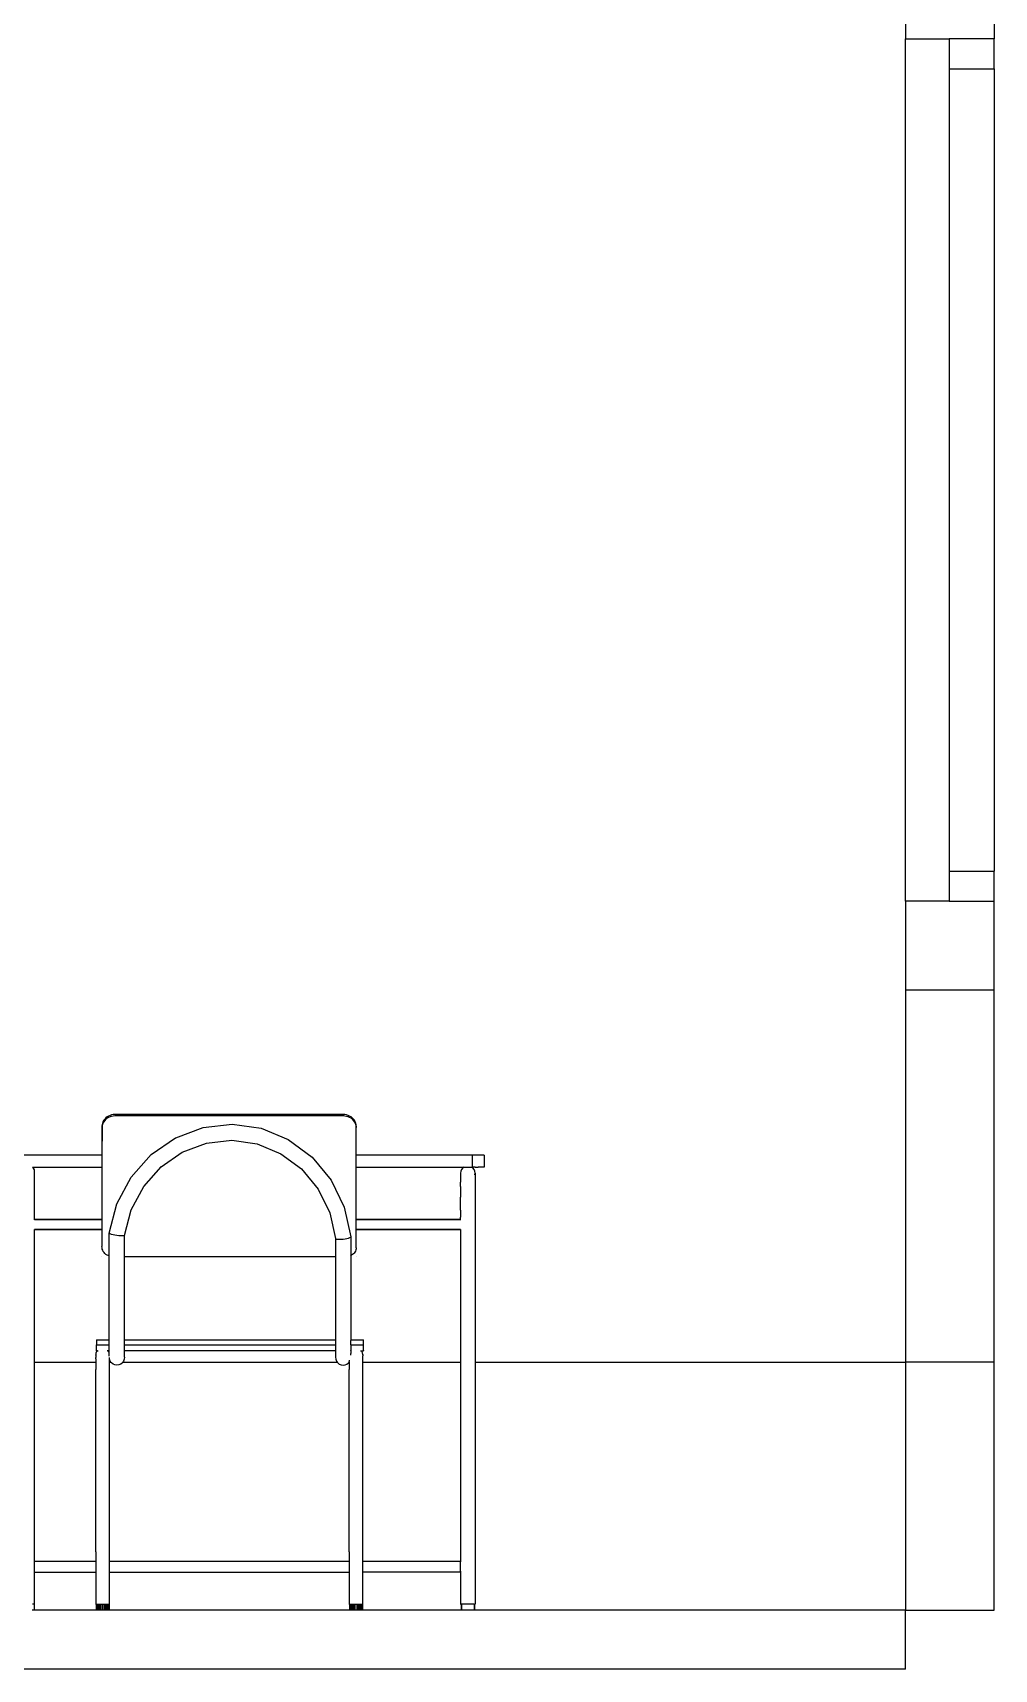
# Model space of a CAD drawing. Header units: metres. Extents: x -4.29 to 4.37, y -2.02 to 2.15.
# Drawn here: x 2.238 to 3.865, y -2.019 to 0.751 of the extents above; entities that cross this region are included whole.
import ezdxf

# ---------------------------------------------------------------- set-up
doc = ezdxf.new("R2010")
doc.units = ezdxf.units.M
doc.layers.add('SectionCutEdges', color=7, linetype='Continuous')

msp = doc.modelspace()

# ---------------------------------------------------------------- linework, layer by layer
for p, q in [((3.7147, -0.7195), (3.7147, 0.7405)), ((2.3551, -1.0975), (2.3549, -1.1)), ((2.3549, -1.1), (2.355, -1.1024)), ((2.3549, -1.1), (2.3549, -1.1495)), ((2.355, -1.1024), (2.3549, -1.1495)), ((2.3551, -1.0998), (2.355, -1.1024)), ((2.3557, -1.095), (2.3551, -1.0975)), ((2.3557, -1.0973), (2.3551, -1.0998)), ((2.3566, -1.0926), (2.3557, -1.095)), ((2.3566, -1.0949), (2.3557, -1.0973)), ((2.3579, -1.0903), (2.3566, -1.0926)), ((2.3579, -1.0926), (2.3566, -1.0949)), ((2.3595, -1.0882), (2.3579, -1.0903)), ((2.3595, -1.0905), (2.3579, -1.0926)), ((2.3614, -1.0863), (2.3595, -1.0882)), ((2.3614, -1.0886), (2.3595, -1.0905)), ((2.3635, -1.0846), (2.3614, -1.0863)), ((2.3636, -1.0869), (2.3614, -1.0886)), ((2.3659, -1.0832), (2.3635, -1.0846)), ((2.366, -1.0855), (2.3636, -1.0869)), ((2.3685, -1.0821), (2.3659, -1.0832)), ((2.3685, -1.0844), (2.366, -1.0855)), ((2.3712, -1.0812), (2.3685, -1.0821)), ((2.3713, -1.0836), (2.3685, -1.0844)), ((2.374, -1.0807), (2.3712, -1.0812)), ((2.3741, -1.0831), (2.3713, -1.0836)), ((2.3769, -1.0806), (2.374, -1.0807)), ((2.377, -1.0829), (2.3741, -1.0831)), ((2.763, -1.0806), (2.3769, -1.0806)), ((2.3769, -1.0806), (2.377, -1.0829)), ((2.763, -1.0829), (2.377, -1.0829)), ((2.4796, -1.1197), (2.5261, -1.1022)), ((2.5261, -1.1022), (2.5752, -1.0968)), ((2.5752, -1.0968), (2.6241, -1.1037)), ((2.6241, -1.1037), (2.6699, -1.1226)), ((2.7658, -1.0807), (2.763, -1.0806)), ((2.763, -1.0806), (2.763, -1.0829)), ((2.7659, -1.0831), (2.763, -1.0829)), ((2.7687, -1.0812), (2.7658, -1.0807)), ((2.7687, -1.0836), (2.7659, -1.0831)), ((2.7714, -1.0821), (2.7687, -1.0812)), ((2.7714, -1.0844), (2.7687, -1.0836)), ((2.774, -1.0832), (2.7714, -1.0821)), ((2.774, -1.0855), (2.7714, -1.0844)), ((2.7764, -1.0846), (2.774, -1.0832)), ((2.7764, -1.0869), (2.774, -1.0855)), ((2.7785, -1.0863), (2.7764, -1.0846)), ((2.7786, -1.0886), (2.7764, -1.0869)), ((2.7804, -1.0882), (2.7785, -1.0863)), ((2.7805, -1.0905), (2.7786, -1.0886)), ((2.782, -1.0903), (2.7804, -1.0882)), ((2.7821, -1.0926), (2.7805, -1.0905)), ((2.7833, -1.0926), (2.782, -1.0903)), ((2.7833, -1.0949), (2.7821, -1.0926)), ((2.7842, -1.095), (2.7833, -1.0926)), ((2.7843, -1.0973), (2.7833, -1.0949)), ((2.7848, -1.0975), (2.7842, -1.095)), ((2.7848, -1.0998), (2.7843, -1.0973)), ((2.785, -1.1001), (2.7848, -1.0975)), ((2.785, -1.1024), (2.7848, -1.0998)), ((2.785, -1.1001), (2.785, -1.1024)), ((2.785, -1.1495), (2.785, -1.1024)), ((2.438, -1.1484), (2.4794, -1.1198)), ((2.4794, -1.1198), (2.4796, -1.1197)), ((2.4908, -1.1442), (2.5316, -1.1289)), ((2.5316, -1.1289), (2.5747, -1.1241)), ((2.5747, -1.1241), (2.6176, -1.1302)), ((2.6176, -1.1302), (2.6578, -1.1468)), ((2.6701, -1.1228), (2.6699, -1.1226)), ((2.6701, -1.1228), (2.7103, -1.1526)), ((2.3549, -1.1495), (2.2214, -1.1495)), ((2.3549, -1.1495), (2.3549, -1.1495)), ((2.3549, -1.1495), (2.3549, -1.1695)), ((2.3549, -1.1495), (2.3549, -1.1695)), ((2.4044, -1.1863), (2.438, -1.1484)), ((2.4549, -1.169), (2.4908, -1.1442)), ((2.6578, -1.1468), (2.6927, -1.1727)), ((2.7103, -1.1526), (2.7425, -1.1916)), ((2.9814, -1.1495), (2.785, -1.1495)), ((2.785, -1.1695), (2.785, -1.1495)), ((2.9814, -1.1495), (2.9814, -1.1695)), ((2.9841, -1.1495), (2.9814, -1.1495)), ((2.9866, -1.1495), (2.9841, -1.1495)), ((2.9891, -1.1495), (2.9866, -1.1495)), ((2.9914, -1.1495), (2.9891, -1.1495)), ((2.9936, -1.1495), (2.9914, -1.1495)), ((2.9956, -1.1495), (2.9936, -1.1495)), ((2.9973, -1.1495), (2.9956, -1.1495)), ((2.9988, -1.1495), (2.9973, -1.1495)), ((2.9999, -1.1495), (2.9988, -1.1495)), ((3.0008, -1.1495), (2.9999, -1.1495)), ((3.0013, -1.1495), (3.0008, -1.1495)), ((3.0014, -1.1495), (3.0013, -1.1495)), ((3.0014, -1.1495), (3.0014, -1.1695)), ((2.2374, -1.1695), (2.2381, -1.1695)), ((2.2393, -1.1711), (2.2381, -1.1695)), ((2.2381, -1.1695), (2.3549, -1.1695)), ((2.2406, -1.174), (2.2393, -1.1711)), ((2.241, -1.1772), (2.2406, -1.174)), ((2.241, -1.179), (2.241, -1.1772)), ((2.241, -1.1822), (2.241, -1.179)), ((2.241, -1.1869), (2.241, -1.1822)), ((2.241, -1.1929), (2.241, -1.1869)), ((2.3549, -1.1695), (2.3548, -1.2583)), ((2.3549, -1.1695), (2.3548, -1.2583)), ((2.3549, -1.1695), (2.3549, -1.1695)), ((2.3803, -1.2315), (2.4044, -1.1863)), ((2.4255, -1.2022), (2.4549, -1.169)), ((2.4549, -1.169), (2.4546, -1.1692)), ((2.6927, -1.1727), (2.7208, -1.2067)), ((2.7849, -1.2583), (2.785, -1.1695)), ((2.785, -1.1695), (2.9672, -1.1695)), ((2.9622, -1.1763), (2.9618, -1.1795)), ((2.9618, -1.1795), (2.9618, -1.1813)), ((2.9618, -1.1813), (2.9618, -1.1845)), ((2.9618, -1.1845), (2.9618, -1.1892)), ((2.9618, -1.1892), (2.9618, -1.1952)), ((2.9635, -1.1734), (2.9622, -1.1763)), ((2.9654, -1.1709), (2.9635, -1.1734)), ((2.9672, -1.1695), (2.9654, -1.1709)), ((2.9672, -1.1695), (2.9679, -1.1695)), ((2.9679, -1.1695), (2.9709, -1.1695)), ((2.9709, -1.1695), (2.9723, -1.1695)), ((2.9723, -1.1695), (2.974, -1.1695)), ((2.974, -1.1695), (2.9757, -1.1695)), ((2.9757, -1.1695), (2.9772, -1.1695)), ((2.9772, -1.1695), (2.9801, -1.1695)), ((2.9801, -1.1695), (2.9808, -1.1695)), ((2.9826, -1.1709), (2.9808, -1.1695)), ((2.9808, -1.1695), (2.9814, -1.1695)), ((2.9841, -1.1695), (2.9814, -1.1695)), ((2.9846, -1.1734), (2.9826, -1.1709)), ((2.9866, -1.1695), (2.9841, -1.1695)), ((2.9858, -1.1763), (2.9846, -1.1734)), ((2.9862, -1.1795), (2.9858, -1.1763)), ((2.9858, -1.1826), (2.9862, -1.1795)), ((2.9858, -1.1795), (2.9862, -1.1795)), ((2.9858, -1.1795), (2.9862, -1.1795)), ((2.9862, -1.1795), (2.9862, -1.4995)), ((2.9866, -1.1695), (2.9891, -1.1695)), ((2.9891, -1.1695), (2.9914, -1.1695)), ((2.9936, -1.1695), (2.9914, -1.1695)), ((2.9956, -1.1695), (2.9936, -1.1695)), ((2.9973, -1.1695), (2.9956, -1.1695)), ((2.9988, -1.1695), (2.9973, -1.1695)), ((2.9999, -1.1695), (2.9988, -1.1695)), ((3.0008, -1.1695), (2.9999, -1.1695)), ((3.0013, -1.1695), (3.0008, -1.1695)), ((3.0014, -1.1695), (3.0013, -1.1695)), ((2.241, -1.2002), (2.241, -1.1929)), ((2.241, -1.2088), (2.241, -1.2002)), ((2.241, -1.2183), (2.241, -1.2088)), ((2.241, -1.2289), (2.241, -1.2183)), ((2.4045, -1.2416), (2.4255, -1.2022)), ((2.7208, -1.2067), (2.7402, -1.2468)), ((2.7425, -1.1916), (2.7648, -1.2375)), ((2.9618, -1.2025), (2.9618, -1.1952)), ((2.9618, -1.2025), (2.9618, -1.2111)), ((2.9618, -1.2111), (2.9618, -1.2206)), ((2.241, -1.2402), (2.241, -1.2289)), ((2.241, -1.2521), (2.241, -1.2402)), ((2.3673, -1.2813), (2.3803, -1.2315)), ((2.3931, -1.2851), (2.4045, -1.2416)), ((2.7648, -1.2375), (2.7759, -1.2877)), ((2.9618, -1.2312), (2.9618, -1.2206)), ((2.9618, -1.2425), (2.9618, -1.2312)), ((2.9618, -1.2425), (2.9618, -1.2544)), ((2.241, -1.2585), (2.2409, -1.2585)), ((2.241, -1.2583), (2.241, -1.2521)), ((2.3548, -1.2583), (2.241, -1.2583)), ((2.241, -1.2585), (2.241, -1.2583)), ((2.241, -1.2586), (2.241, -1.2585)), ((2.3549, -1.2585), (2.241, -1.2585)), ((2.241, -1.2588), (2.241, -1.2586)), ((2.3548, -1.2583), (2.3549, -1.2585)), ((2.3549, -1.2583), (2.3548, -1.2583)), ((2.3549, -1.2585), (2.3548, -1.2586)), ((2.3548, -1.2586), (2.3549, -1.2588)), ((2.3549, -1.2585), (2.3549, -1.2586)), ((2.3549, -1.2588), (2.3549, -1.2596)), ((2.3549, -1.2596), (2.3549, -1.261)), ((2.3549, -1.261), (2.3549, -1.2627)), ((2.3549, -1.2627), (2.3549, -1.2648)), ((2.3549, -1.2648), (2.3549, -1.267)), ((2.3549, -1.267), (2.3549, -1.2692)), ((2.3549, -1.2692), (2.3549, -1.2713)), ((2.3549, -1.2713), (2.3549, -1.273)), ((2.3549, -1.273), (2.3549, -1.2744)), ((2.7402, -1.2468), (2.7499, -1.2906)), ((2.9618, -1.2583), (2.7849, -1.2583)), ((2.7849, -1.2585), (2.7849, -1.2583)), ((2.9618, -1.2585), (2.7849, -1.2585)), ((2.7849, -1.2586), (2.7849, -1.2585)), ((2.7849, -1.2588), (2.7849, -1.2586)), ((2.7849, -1.2596), (2.7849, -1.2588)), ((2.7849, -1.261), (2.7849, -1.2596)), ((2.7849, -1.2627), (2.7849, -1.261)), ((2.7849, -1.2648), (2.7849, -1.2627)), ((2.7849, -1.267), (2.7849, -1.2648)), ((2.7849, -1.2692), (2.7849, -1.267)), ((2.7849, -1.2713), (2.7849, -1.2692)), ((2.7849, -1.273), (2.7849, -1.2713)), ((2.7849, -1.2744), (2.7849, -1.273)), ((2.9618, -1.2583), (2.9618, -1.2544)), ((2.9618, -1.2585), (2.9618, -1.2583)), ((2.9618, -1.2586), (2.9618, -1.2585)), ((2.9619, -1.2585), (2.9618, -1.2585)), ((2.9618, -1.2588), (2.9618, -1.2586)), ((2.241, -1.2752), (2.241, -1.2751)), ((2.241, -1.2753), (2.241, -1.2752)), ((2.3548, -1.2753), (2.241, -1.2753)), ((2.241, -1.2755), (2.241, -1.2753)), ((2.241, -1.2772), (2.241, -1.2755)), ((2.3549, -1.2755), (2.241, -1.2755)), ((2.241, -1.4995), (2.241, -1.2772)), ((2.3548, -1.2752), (2.3548, -1.2753)), ((2.3549, -1.2752), (2.3548, -1.2753)), ((2.3548, -1.2753), (2.3549, -1.2755)), ((2.3549, -1.2753), (2.3548, -1.2753)), ((2.3549, -1.2755), (2.3548, -1.3019)), ((2.3548, -1.3019), (2.3548, -1.3039)), ((2.3549, -1.2744), (2.3549, -1.2752)), ((2.3677, -1.2819), (2.3673, -1.2813)), ((2.3673, -1.3199), (2.3673, -1.2813)), ((2.369, -1.2826), (2.3677, -1.2819)), ((2.371, -1.2834), (2.369, -1.2826)), ((2.3737, -1.2841), (2.371, -1.2834)), ((2.3768, -1.2848), (2.3737, -1.2841)), ((2.3802, -1.2853), (2.3768, -1.2848)), ((2.3835, -1.2857), (2.3802, -1.2853)), ((2.3866, -1.286), (2.3835, -1.2857)), ((2.3893, -1.286), (2.3866, -1.286)), ((2.3913, -1.2859), (2.3893, -1.286)), ((2.3926, -1.2855), (2.3913, -1.2859)), ((2.3931, -1.2851), (2.3926, -1.2855)), ((2.3931, -1.3206), (2.3931, -1.2851)), ((2.7499, -1.2906), (2.7504, -1.2911)), ((2.7499, -1.2906), (2.75, -1.3206)), ((2.7504, -1.2911), (2.7516, -1.2915)), ((2.7516, -1.2915), (2.7537, -1.2917)), ((2.7537, -1.2917), (2.7564, -1.2917)), ((2.7564, -1.2917), (2.7595, -1.2916)), ((2.7595, -1.2916), (2.7629, -1.2913)), ((2.7629, -1.2913), (2.7662, -1.2908)), ((2.7662, -1.2908), (2.7694, -1.2902)), ((2.7694, -1.2902), (2.772, -1.2896)), ((2.772, -1.2896), (2.7741, -1.2889)), ((2.7741, -1.2889), (2.7754, -1.2883)), ((2.7754, -1.2883), (2.7759, -1.2877)), ((2.7759, -1.2877), (2.7759, -1.3193)), ((2.7849, -1.2752), (2.7849, -1.2744)), ((2.7849, -1.2753), (2.7849, -1.2752)), ((2.9618, -1.2753), (2.7849, -1.2753)), ((2.7849, -1.2755), (2.7849, -1.2753)), ((2.9618, -1.2755), (2.7849, -1.2755)), ((2.7849, -1.3061), (2.7849, -1.2755)), ((2.9618, -1.2752), (2.9618, -1.275)), ((2.9618, -1.2752), (2.9618, -1.2753)), ((2.9618, -1.2753), (2.9618, -1.2755)), ((2.9618, -1.2755), (2.9618, -1.2795)), ((2.9618, -1.2795), (2.9618, -1.4995)), ((2.355, -1.3061), (2.3548, -1.3039)), ((2.3548, -1.3206), (2.3548, -1.3209)), ((2.3548, -1.3206), (2.3548, -1.3209)), ((2.3554, -1.3082), (2.355, -1.3061)), ((2.3562, -1.3103), (2.3554, -1.3082)), ((2.3572, -1.3123), (2.3562, -1.3103)), ((2.3584, -1.3141), (2.3572, -1.3123)), ((2.3599, -1.3157), (2.3584, -1.3141)), ((2.3616, -1.3172), (2.3599, -1.3157)), ((2.3635, -1.3184), (2.3616, -1.3172)), ((2.3655, -1.3193), (2.3635, -1.3184)), ((2.3673, -1.3199), (2.3655, -1.3193)), ((2.3673, -1.3555), (2.3673, -1.3199)), ((2.3931, -1.3206), (2.75, -1.3206)), ((2.3931, -1.3555), (2.3931, -1.3206)), ((2.75, -1.3206), (2.75, -1.3555)), ((2.7755, -1.3195), (2.7754, -1.3195)), ((2.7759, -1.3193), (2.7755, -1.3195)), ((2.7773, -1.3187), (2.7759, -1.3193)), ((2.7759, -1.3193), (2.7759, -1.4618)), ((2.7789, -1.3176), (2.7773, -1.3187)), ((2.7804, -1.3163), (2.7789, -1.3176)), ((2.7817, -1.3149), (2.7804, -1.3163)), ((2.7829, -1.3133), (2.7817, -1.3149)), ((2.7837, -1.3116), (2.7829, -1.3133)), ((2.7844, -1.3098), (2.7837, -1.3116)), ((2.7848, -1.308), (2.7844, -1.3098)), ((2.7849, -1.3061), (2.7848, -1.308)), ((2.7849, -1.3209), (2.7849, -1.3206)), ((2.7849, -1.3209), (2.7849, -1.3206)), ((2.3673, -1.3732), (2.3673, -1.3555)), ((2.3931, -1.3732), (2.3931, -1.3555)), ((2.75, -1.3555), (2.75, -1.3732)), ((2.3673, -1.3906), (2.3673, -1.3732)), ((2.3931, -1.3906), (2.3931, -1.3732)), ((2.75, -1.3732), (2.75, -1.3906)), ((2.3673, -1.4074), (2.3673, -1.3906)), ((2.3673, -1.4233), (2.3673, -1.4074)), ((2.3931, -1.4074), (2.3931, -1.3906)), ((2.3931, -1.4233), (2.3931, -1.4074)), ((2.75, -1.3906), (2.75, -1.4074)), ((2.75, -1.4074), (2.75, -1.4233)), ((2.3673, -1.438), (2.3673, -1.4233)), ((2.3673, -1.4514), (2.3673, -1.438)), ((2.3931, -1.4381), (2.3931, -1.4233)), ((2.3931, -1.4514), (2.3931, -1.4381)), ((2.75, -1.4233), (2.75, -1.4381)), ((2.75, -1.4381), (2.75, -1.4514)), ((2.3456, -1.4618), (2.3673, -1.4618)), ((2.3456, -1.4618), (2.3456, -1.4619)), ((2.3456, -1.4619), (2.3456, -1.4621)), ((2.3456, -1.4621), (2.3456, -1.4628)), ((2.3456, -1.4628), (2.3456, -1.4706)), ((2.3673, -1.4618), (2.3673, -1.4514)), ((2.3673, -1.4619), (2.3673, -1.4618)), ((2.3673, -1.4621), (2.3673, -1.4619)), ((2.3673, -1.4628), (2.3673, -1.4621)), ((2.3673, -1.463), (2.3673, -1.4628)), ((2.3673, -1.4706), (2.3673, -1.463)), ((2.3931, -1.4618), (2.3931, -1.4514)), ((2.3931, -1.4618), (2.75, -1.4618)), ((2.3931, -1.4619), (2.3931, -1.4618)), ((2.3931, -1.4621), (2.3931, -1.4619)), ((2.3931, -1.4628), (2.3931, -1.4621)), ((2.3931, -1.4631), (2.3931, -1.4628)), ((2.3931, -1.4706), (2.3931, -1.4631)), ((2.75, -1.4514), (2.75, -1.4618)), ((2.75, -1.4618), (2.75, -1.4619)), ((2.75, -1.4619), (2.75, -1.4621)), ((2.75, -1.4621), (2.75, -1.4628)), ((2.75, -1.4628), (2.75, -1.4631)), ((2.75, -1.4631), (2.75, -1.4706)), ((2.7755, -1.4618), (2.7759, -1.4618)), ((2.7759, -1.4618), (2.7976, -1.4618)), ((2.7759, -1.4618), (2.7759, -1.4619)), ((2.7759, -1.4619), (2.7759, -1.4621)), ((2.7759, -1.4621), (2.7759, -1.4628)), ((2.7759, -1.4706), (2.7759, -1.4628)), ((2.7976, -1.4618), (2.7976, -1.4619)), ((2.7976, -1.4621), (2.7976, -1.4619)), ((2.7976, -1.4628), (2.7976, -1.4621)), ((2.7976, -1.4706), (2.7976, -1.4628)), ((2.3446, -1.4846), (2.3443, -1.4871)), ((2.3443, -1.4871), (2.3443, -1.4872)), ((2.3443, -1.4872), (2.3443, -1.4873)), ((2.3443, -1.4881), (2.3443, -1.4873)), ((2.3443, -1.4881), (2.3443, -1.4893)), ((2.3443, -1.4893), (2.3443, -1.4915)), ((2.3443, -1.4939), (2.3443, -1.4915)), ((2.3443, -1.4939), (2.3443, -1.4968)), ((2.3457, -1.4818), (2.3446, -1.4843)), ((2.3446, -1.4843), (2.3446, -1.4846)), ((2.3456, -1.4706), (2.3673, -1.4706)), ((2.3456, -1.473), (2.3456, -1.4706)), ((2.3456, -1.4756), (2.3456, -1.473)), ((2.3456, -1.4777), (2.3456, -1.4756)), ((2.3456, -1.4792), (2.3456, -1.4777)), ((2.3456, -1.4801), (2.3456, -1.4792)), ((2.3456, -1.4804), (2.3456, -1.4801)), ((2.3456, -1.4804), (2.3468, -1.4804)), ((2.3468, -1.4804), (2.3457, -1.4818)), ((2.3471, -1.4801), (2.3468, -1.4804)), ((2.3471, -1.4804), (2.3468, -1.4804)), ((2.3471, -1.4804), (2.3475, -1.4804)), ((2.3475, -1.4804), (2.3482, -1.4804)), ((2.364, -1.4804), (2.3637, -1.4804)), ((2.364, -1.4804), (2.3647, -1.4804)), ((2.365, -1.4804), (2.3647, -1.4801)), ((2.3647, -1.4804), (2.365, -1.4804)), ((2.3673, -1.4804), (2.365, -1.4804)), ((2.3659, -1.4814), (2.365, -1.4804)), ((2.3671, -1.4839), (2.3659, -1.4814)), ((2.3673, -1.4848), (2.3671, -1.4839)), ((2.3673, -1.473), (2.3673, -1.4706)), ((2.3673, -1.4756), (2.3673, -1.473)), ((2.3673, -1.4777), (2.3673, -1.4756)), ((2.3673, -1.4792), (2.3673, -1.4777)), ((2.3673, -1.4801), (2.3673, -1.4792)), ((2.3673, -1.4804), (2.3673, -1.4801)), ((2.3673, -1.4807), (2.3673, -1.4804)), ((2.3673, -1.4848), (2.3673, -1.4807)), ((2.3673, -1.4851), (2.3673, -1.4848)), ((2.3673, -1.486), (2.3673, -1.4851)), ((2.3673, -1.4864), (2.3673, -1.486)), ((2.3673, -1.4875), (2.3673, -1.4864)), ((2.3673, -1.4893), (2.3673, -1.4875)), ((2.3673, -1.4898), (2.3673, -1.4893)), ((2.3676, -1.4923), (2.3676, -1.4916)), ((2.3676, -1.4935), (2.3676, -1.4923)), ((2.3676, -1.4964), (2.3676, -1.4935)), ((2.3677, -1.4946), (2.3676, -1.4935)), ((2.369, -1.4979), (2.3677, -1.4946)), ((2.3927, -1.4947), (2.3914, -1.498)), ((2.3931, -1.4911), (2.3927, -1.4947)), ((2.3931, -1.4706), (2.75, -1.4706)), ((2.3931, -1.473), (2.3931, -1.4706)), ((2.3931, -1.4756), (2.3931, -1.473)), ((2.3931, -1.4777), (2.3931, -1.4756)), ((2.3931, -1.4792), (2.3931, -1.4777)), ((2.3931, -1.4801), (2.3931, -1.4792)), ((2.3931, -1.4804), (2.3931, -1.4801)), ((2.75, -1.4804), (2.3931, -1.4804)), ((2.3931, -1.4808), (2.3931, -1.4804)), ((2.3931, -1.4865), (2.3931, -1.4808)), ((2.3931, -1.49), (2.3931, -1.4865)), ((2.3931, -1.4911), (2.3931, -1.49)), ((2.75, -1.4706), (2.75, -1.473)), ((2.75, -1.473), (2.75, -1.4756)), ((2.75, -1.4756), (2.75, -1.4777)), ((2.75, -1.4777), (2.75, -1.4792)), ((2.75, -1.4792), (2.75, -1.4801)), ((2.75, -1.4801), (2.75, -1.4804)), ((2.75, -1.4804), (2.75, -1.4808)), ((2.75, -1.4808), (2.75, -1.4865)), ((2.75, -1.4865), (2.75, -1.49)), ((2.75, -1.49), (2.75, -1.4911)), ((2.75, -1.4911), (2.7505, -1.4947)), ((2.7505, -1.4947), (2.7518, -1.498)), ((2.7755, -1.4706), (2.7759, -1.4706)), ((2.7757, -1.4801), (2.7755, -1.4804)), ((2.7755, -1.4804), (2.7755, -1.4805)), ((2.7755, -1.4804), (2.7755, -1.4804)), ((2.7755, -1.4804), (2.7758, -1.4804)), ((2.7758, -1.4804), (2.7759, -1.4804)), ((2.7759, -1.4706), (2.7976, -1.4706)), ((2.7759, -1.4706), (2.7759, -1.473)), ((2.7759, -1.473), (2.7759, -1.4756)), ((2.7759, -1.4756), (2.7759, -1.4777)), ((2.7759, -1.4777), (2.7759, -1.4792)), ((2.7759, -1.4792), (2.7759, -1.4801)), ((2.7759, -1.4801), (2.7759, -1.4802)), ((2.7759, -1.4802), (2.7759, -1.4804)), ((2.7759, -1.4804), (2.7762, -1.4804)), ((2.7759, -1.4804), (2.7759, -1.4812)), ((2.7759, -1.4812), (2.7759, -1.4828)), ((2.7759, -1.4828), (2.7759, -1.485)), ((2.7759, -1.4878), (2.7759, -1.485)), ((2.7762, -1.4804), (2.7769, -1.4804)), ((2.7924, -1.4804), (2.7927, -1.4804)), ((2.7927, -1.4804), (2.7934, -1.4804)), ((2.7937, -1.4804), (2.7934, -1.4801)), ((2.7934, -1.4804), (2.7937, -1.4804)), ((2.7946, -1.4814), (2.7937, -1.4804)), ((2.7937, -1.4804), (2.7976, -1.4804)), ((2.7958, -1.4839), (2.7946, -1.4814)), ((2.7963, -1.4866), (2.7958, -1.4839)), ((2.7962, -1.4868), (2.7963, -1.4866)), ((2.7963, -1.4869), (2.7962, -1.4868)), ((2.7962, -1.4873), (2.7963, -1.4869)), ((2.7963, -1.4869), (2.7963, -1.4876)), ((2.7963, -1.4876), (2.7963, -1.4891)), ((2.7963, -1.4911), (2.7963, -1.4891)), ((2.7963, -1.4935), (2.7963, -1.4911)), ((2.7963, -1.4964), (2.7963, -1.4935)), ((2.7976, -1.473), (2.7976, -1.4706)), ((2.7976, -1.4756), (2.7976, -1.473)), ((2.7976, -1.4777), (2.7976, -1.4756)), ((2.7976, -1.4792), (2.7976, -1.4777)), ((2.7976, -1.4801), (2.7976, -1.4792)), ((2.7976, -1.4801), (2.7976, -1.4804)), ((2.241, -1.4995), (2.3443, -1.4995)), ((2.241, -1.8367), (2.241, -1.4995)), ((2.3443, -1.4968), (2.3443, -1.4995)), ((2.3443, -1.5001), (2.3443, -1.4995)), ((2.3443, -1.5001), (2.3443, -1.5038)), ((2.3443, -1.5038), (2.3443, -1.5079)), ((2.3443, -1.5079), (2.3443, -1.5123)), ((2.3443, -1.5169), (2.3443, -1.5123)), ((2.3443, -1.5217), (2.3443, -1.5169)), ((2.3443, -1.8206), (2.3443, -1.5217)), ((2.3676, -1.4995), (2.3676, -1.4964)), ((2.3676, -1.4995), (2.3701, -1.4995)), ((2.3676, -1.4998), (2.3676, -1.4995)), ((2.3676, -1.5035), (2.3676, -1.4998)), ((2.3676, -1.5077), (2.3676, -1.5035)), ((2.3676, -1.5121), (2.3676, -1.5077)), ((2.3676, -1.5167), (2.3676, -1.5121)), ((2.3676, -1.5216), (2.3676, -1.5167)), ((2.3676, -1.8206), (2.3676, -1.5216)), ((2.3701, -1.4995), (2.369, -1.4979)), ((2.3711, -1.5007), (2.3701, -1.4995)), ((2.3737, -1.5029), (2.3711, -1.5007)), ((2.3769, -1.5043), (2.3737, -1.5029)), ((2.3802, -1.5048), (2.3769, -1.5043)), ((2.3836, -1.5043), (2.3802, -1.5048)), ((2.3867, -1.503), (2.3836, -1.5043)), ((2.3894, -1.5008), (2.3867, -1.503)), ((2.3903, -1.4995), (2.3894, -1.5008)), ((2.3914, -1.498), (2.3903, -1.4995)), ((2.3903, -1.4995), (2.7529, -1.4995)), ((2.7518, -1.498), (2.7529, -1.4995)), ((2.7529, -1.4995), (2.7538, -1.5008)), ((2.7538, -1.5008), (2.7565, -1.503)), ((2.7565, -1.503), (2.7596, -1.5043)), ((2.7596, -1.5043), (2.763, -1.5048)), ((2.763, -1.5048), (2.7663, -1.5043)), ((2.7663, -1.5043), (2.7694, -1.5029)), ((2.7694, -1.5029), (2.7721, -1.5007)), ((2.7721, -1.5007), (2.7729, -1.4996)), ((2.7729, -1.4965), (2.773, -1.4963)), ((2.7729, -1.4965), (2.7729, -1.4984)), ((2.7729, -1.4996), (2.7729, -1.4984)), ((2.7729, -1.4996), (2.7729, -1.5001)), ((2.7729, -1.5001), (2.7729, -1.5038)), ((2.7729, -1.5038), (2.7729, -1.5079)), ((2.7729, -1.5079), (2.7729, -1.5123)), ((2.7729, -1.5169), (2.7729, -1.5123)), ((2.7729, -1.5217), (2.7729, -1.5169)), ((2.7729, -1.8206), (2.7729, -1.5217)), ((2.7963, -1.4995), (2.7963, -1.4964)), ((2.7963, -1.4995), (2.9618, -1.4995)), ((2.7963, -1.4998), (2.7963, -1.4995)), ((2.7963, -1.5035), (2.7963, -1.4998)), ((2.7963, -1.5077), (2.7963, -1.5035)), ((2.7963, -1.5121), (2.7963, -1.5077)), ((2.7963, -1.5167), (2.7963, -1.5121)), ((2.7963, -1.5216), (2.7963, -1.5167)), ((2.7963, -1.8206), (2.7963, -1.5216)), ((2.9618, -1.4995), (2.9618, -1.8367)), ((2.9858, -1.4995), (2.9862, -1.4995)), ((2.9862, -1.4995), (3.7147, -1.4995)), ((2.9862, -1.4995), (2.9862, -1.9095)), ((2.3443, -1.8206), (2.3443, -1.8367)), ((2.3676, -1.8367), (2.3676, -1.8206)), ((2.7729, -1.8206), (2.7729, -1.8367)), ((2.7963, -1.8367), (2.7963, -1.8206)), ((2.241, -1.8367), (2.2432, -1.8367)), ((2.241, -1.837), (2.241, -1.8367)), ((2.241, -1.8379), (2.241, -1.837)), ((2.241, -1.839), (2.241, -1.8379)), ((2.241, -1.8393), (2.241, -1.839)), ((2.241, -1.8412), (2.241, -1.8393)), ((2.241, -1.8424), (2.241, -1.8412)), ((2.241, -1.8434), (2.241, -1.8424)), ((2.241, -1.8458), (2.241, -1.8434)), ((2.241, -1.8482), (2.241, -1.8458)), ((2.241, -1.8492), (2.241, -1.8482)), ((2.241, -1.8504), (2.241, -1.8492)), ((2.241, -1.8523), (2.241, -1.8504)), ((2.241, -1.8526), (2.241, -1.8523)), ((2.241, -1.8537), (2.241, -1.8526)), ((2.241, -1.8546), (2.241, -1.8537)), ((2.241, -1.8547), (2.241, -1.8546)), ((2.241, -1.855), (2.241, -1.8547)), ((2.241, -1.9095), (2.241, -1.855)), ((2.241, -1.855), (2.3443, -1.855)), ((2.2432, -1.8367), (2.2484, -1.8367)), ((2.2484, -1.8367), (2.2543, -1.8367)), ((2.2543, -1.8367), (2.2608, -1.8367)), ((2.2608, -1.8367), (2.2678, -1.8367)), ((2.2678, -1.8367), (2.2753, -1.8367)), ((2.2753, -1.8367), (2.283, -1.8367)), ((2.283, -1.8367), (2.2908, -1.8367)), ((2.2908, -1.8367), (2.3443, -1.8367)), ((2.3443, -1.8367), (2.3443, -1.837)), ((2.3443, -1.837), (2.3443, -1.8379)), ((2.3443, -1.8379), (2.3443, -1.8393)), ((2.3443, -1.8393), (2.3443, -1.8412)), ((2.3443, -1.8412), (2.3443, -1.8434)), ((2.3443, -1.8434), (2.3443, -1.8458)), ((2.3443, -1.8458), (2.3443, -1.8482)), ((2.3443, -1.8482), (2.3443, -1.8504)), ((2.3443, -1.8504), (2.3443, -1.8523)), ((2.3443, -1.8523), (2.3443, -1.8537)), ((2.3443, -1.8537), (2.3443, -1.8547)), ((2.3443, -1.8547), (2.3443, -1.855)), ((2.3443, -1.855), (2.3443, -1.9096)), ((2.3676, -1.8367), (2.7729, -1.8367)), ((2.3676, -1.837), (2.3676, -1.8367)), ((2.3676, -1.8379), (2.3676, -1.837)), ((2.3676, -1.8393), (2.3676, -1.8379)), ((2.3676, -1.8412), (2.3676, -1.8393)), ((2.3676, -1.8434), (2.3676, -1.8412)), ((2.3676, -1.8458), (2.3676, -1.8434)), ((2.3676, -1.8482), (2.3676, -1.8458)), ((2.3676, -1.8504), (2.3676, -1.8482)), ((2.3676, -1.8523), (2.3676, -1.8504)), ((2.3676, -1.8537), (2.3676, -1.8523)), ((2.3676, -1.8547), (2.3676, -1.8537)), ((2.3676, -1.855), (2.3676, -1.8547)), ((2.3676, -1.855), (2.7729, -1.855)), ((2.3676, -1.9096), (2.3676, -1.855)), ((2.7729, -1.8367), (2.7729, -1.837)), ((2.7729, -1.837), (2.7729, -1.8379)), ((2.7729, -1.8379), (2.7729, -1.8393)), ((2.7729, -1.8393), (2.7729, -1.8412)), ((2.7729, -1.8412), (2.7729, -1.8434)), ((2.7729, -1.8434), (2.7729, -1.8458)), ((2.7729, -1.8458), (2.7729, -1.8482)), ((2.7729, -1.8482), (2.7729, -1.8504)), ((2.7729, -1.8504), (2.7729, -1.8523)), ((2.7729, -1.8523), (2.7729, -1.8537)), ((2.7729, -1.8537), (2.7729, -1.8547)), ((2.7729, -1.8547), (2.7729, -1.855)), ((2.7729, -1.855), (2.7729, -1.9096)), ((2.7963, -1.8367), (2.913, -1.8367)), ((2.7963, -1.837), (2.7963, -1.8367)), ((2.7963, -1.8379), (2.7963, -1.837)), ((2.7963, -1.8393), (2.7963, -1.8379)), ((2.7963, -1.8412), (2.7963, -1.8393)), ((2.7963, -1.8434), (2.7963, -1.8412)), ((2.7963, -1.8458), (2.7963, -1.8434)), ((2.7963, -1.8482), (2.7963, -1.8458)), ((2.7963, -1.8504), (2.7963, -1.8482)), ((2.7963, -1.8523), (2.7963, -1.8504)), ((2.7963, -1.8537), (2.7963, -1.8523)), ((2.7963, -1.8547), (2.7963, -1.8537)), ((2.7963, -1.855), (2.7963, -1.8547)), ((2.7963, -1.9096), (2.7963, -1.855)), ((2.9618, -1.855), (2.7963, -1.855)), ((2.913, -1.8367), (2.9208, -1.8367)), ((2.9208, -1.8367), (2.9285, -1.8367)), ((2.9285, -1.8367), (2.9359, -1.8367)), ((2.9359, -1.8367), (2.943, -1.8367)), ((2.943, -1.8367), (2.9495, -1.8367)), ((2.9495, -1.8367), (2.9554, -1.8367)), ((2.9554, -1.8367), (2.9606, -1.8367)), ((2.9606, -1.8367), (2.9618, -1.8367)), ((2.9618, -1.837), (2.9618, -1.8367)), ((2.9618, -1.837), (2.9618, -1.8379)), ((2.9618, -1.8393), (2.9618, -1.8379)), ((2.9618, -1.8401), (2.9618, -1.8393)), ((2.9618, -1.8412), (2.9618, -1.8401)), ((2.9618, -1.8434), (2.9618, -1.8412)), ((2.9618, -1.8458), (2.9618, -1.8434)), ((2.9618, -1.8482), (2.9618, -1.8458)), ((2.9618, -1.8504), (2.9618, -1.8482)), ((2.9618, -1.8515), (2.9618, -1.8504)), ((2.9618, -1.8523), (2.9618, -1.8515)), ((2.9618, -1.8537), (2.9618, -1.8523)), ((2.9618, -1.8537), (2.9618, -1.8542)), ((2.9618, -1.8547), (2.9618, -1.8542)), ((2.9618, -1.8547), (2.9618, -1.855)), ((2.9618, -1.855), (2.9618, -1.9095)), ((2.2384, -1.9095), (2.2374, -1.9095)), ((2.2393, -1.9095), (2.2384, -1.9095)), ((2.2395, -1.9095), (2.2393, -1.9095)), ((2.2399, -1.9095), (2.2395, -1.9095)), ((2.2399, -1.9095), (2.2406, -1.9095)), ((2.2399, -1.9095), (2.2399, -1.9195)), ((2.2406, -1.9095), (2.241, -1.9095)), ((2.3446, -1.9096), (2.3443, -1.9096)), ((2.345, -1.9096), (2.3446, -1.9096)), ((2.345, -1.9096), (2.345, -1.9195)), ((2.345, -1.9096), (2.3455, -1.9096)), ((2.3455, -1.9096), (2.3455, -1.9096)), ((2.3455, -1.9096), (2.3455, -1.9195)), ((2.3455, -1.9096), (2.3455, -1.9195)), ((2.3457, -1.9096), (2.3455, -1.9096)), ((2.3458, -1.9096), (2.3457, -1.9096)), ((2.3458, -1.9096), (2.3458, -1.9195)), ((2.3468, -1.9096), (2.3458, -1.9096)), ((2.3468, -1.9096), (2.3468, -1.9195)), ((2.3475, -1.9096), (2.3468, -1.9096)), ((2.3484, -1.9096), (2.3475, -1.9096)), ((2.3484, -1.9096), (2.3484, -1.9195)), ((2.3499, -1.9096), (2.3484, -1.9096)), ((2.3505, -1.9096), (2.3499, -1.9096)), ((2.3505, -1.9096), (2.3505, -1.9195)), ((2.3526, -1.9096), (2.3505, -1.9096)), ((2.353, -1.9096), (2.3526, -1.9096)), ((2.353, -1.9096), (2.353, -1.9195)), ((2.3557, -1.9096), (2.353, -1.9096)), ((2.3557, -1.9096), (2.3557, -1.9195)), ((2.3557, -1.9096), (2.3557, -1.9096)), ((2.3584, -1.9096), (2.3557, -1.9096)), ((2.3584, -1.9096), (2.3584, -1.9195)), ((2.3587, -1.9096), (2.3584, -1.9096)), ((2.3609, -1.9096), (2.3587, -1.9096)), ((2.3609, -1.9096), (2.3609, -1.9195)), ((2.3615, -1.9096), (2.3609, -1.9096)), ((2.3631, -1.9096), (2.3615, -1.9096)), ((2.3631, -1.9096), (2.3631, -1.9195)), ((2.364, -1.9096), (2.3631, -1.9096)), ((2.3648, -1.9096), (2.364, -1.9096)), ((2.3648, -1.9096), (2.3648, -1.9195)), ((2.3659, -1.9096), (2.3648, -1.9096)), ((2.3659, -1.9096), (2.3659, -1.9195)), ((2.3663, -1.9096), (2.3659, -1.9096)), ((2.3663, -1.9096), (2.3663, -1.9195)), ((2.3663, -1.9096), (2.3665, -1.9096)), ((2.3665, -1.9096), (2.3665, -1.9195)), ((2.3665, -1.9096), (2.3668, -1.9096)), ((2.3668, -1.9096), (2.3668, -1.9195)), ((2.3668, -1.9096), (2.3671, -1.9096)), ((2.3676, -1.9096), (2.3671, -1.9096)), ((2.7733, -1.9096), (2.7729, -1.9096)), ((2.7737, -1.9096), (2.7733, -1.9096)), ((2.7737, -1.9096), (2.7737, -1.9195)), ((2.7737, -1.9096), (2.7742, -1.9096)), ((2.7742, -1.9096), (2.7742, -1.9096)), ((2.7742, -1.9096), (2.7742, -1.9195)), ((2.7742, -1.9096), (2.7742, -1.9195)), ((2.7744, -1.9096), (2.7742, -1.9096)), ((2.7745, -1.9096), (2.7744, -1.9096)), ((2.7745, -1.9096), (2.7745, -1.9195)), ((2.7755, -1.9096), (2.7745, -1.9096)), ((2.7755, -1.9096), (2.7755, -1.9195)), ((2.7762, -1.9096), (2.7755, -1.9096)), ((2.7771, -1.9096), (2.7762, -1.9096)), ((2.7771, -1.9096), (2.7771, -1.9195)), ((2.7786, -1.9096), (2.7771, -1.9096)), ((2.7792, -1.9096), (2.7786, -1.9096)), ((2.7792, -1.9096), (2.7792, -1.9195)), ((2.7813, -1.9096), (2.7792, -1.9096)), ((2.7817, -1.9096), (2.7813, -1.9096)), ((2.7817, -1.9096), (2.7817, -1.9195)), ((2.7843, -1.9096), (2.7817, -1.9096)), ((2.7844, -1.9096), (2.7843, -1.9096)), ((2.7844, -1.9096), (2.7844, -1.9195)), ((2.7871, -1.9096), (2.7844, -1.9096)), ((2.7871, -1.9096), (2.7871, -1.9195)), ((2.7874, -1.9096), (2.7871, -1.9096)), ((2.7896, -1.9096), (2.7874, -1.9096)), ((2.7896, -1.9096), (2.7896, -1.9195)), ((2.7902, -1.9096), (2.7896, -1.9096)), ((2.7918, -1.9096), (2.7902, -1.9096)), ((2.7918, -1.9096), (2.7918, -1.9195)), ((2.7927, -1.9096), (2.7918, -1.9096)), ((2.7935, -1.9096), (2.7927, -1.9096)), ((2.7935, -1.9096), (2.7935, -1.9195)), ((2.7946, -1.9096), (2.7935, -1.9096)), ((2.7946, -1.9096), (2.7946, -1.9195)), ((2.795, -1.9096), (2.7946, -1.9096)), ((2.795, -1.9096), (2.795, -1.9195)), ((2.795, -1.9096), (2.7952, -1.9096)), ((2.7952, -1.9096), (2.7952, -1.9195)), ((2.7952, -1.9096), (2.7955, -1.9096)), ((2.7955, -1.9096), (2.7955, -1.9195)), ((2.7955, -1.9096), (2.7958, -1.9096)), ((2.7963, -1.9096), (2.7958, -1.9096)), ((2.9618, -1.9095), (2.9622, -1.9095)), ((2.9622, -1.9095), (2.9625, -1.9095)), ((2.9625, -1.9095), (2.9625, -1.9195)), ((2.9625, -1.9095), (2.9629, -1.9095)), ((2.9629, -1.9095), (2.9631, -1.9095)), ((2.9631, -1.9095), (2.9631, -1.9195)), ((2.9635, -1.9095), (2.9631, -1.9095)), ((2.9646, -1.9095), (2.9635, -1.9095)), ((2.9635, -1.9095), (2.9635, -1.9095)), ((2.9654, -1.9095), (2.9646, -1.9095)), ((2.9663, -1.9095), (2.9654, -1.9095)), ((2.9679, -1.9095), (2.9663, -1.9095)), ((2.9686, -1.9095), (2.9679, -1.9095)), ((2.9709, -1.9095), (2.9686, -1.9095)), ((2.9712, -1.9095), (2.9709, -1.9095)), ((2.974, -1.9095), (2.9712, -1.9095)), ((2.9768, -1.9095), (2.974, -1.9095)), ((2.9772, -1.9095), (2.9768, -1.9095)), ((2.9794, -1.9095), (2.9772, -1.9095)), ((2.9801, -1.9095), (2.9794, -1.9095)), ((2.9817, -1.9095), (2.9801, -1.9095)), ((2.9826, -1.9095), (2.9817, -1.9095)), ((2.9834, -1.9095), (2.9826, -1.9095)), ((2.9845, -1.9095), (2.9834, -1.9095)), ((2.9845, -1.9095), (2.9846, -1.9095)), ((2.9846, -1.9095), (2.9849, -1.9095)), ((2.9849, -1.9095), (2.9849, -1.9195)), ((2.9849, -1.9095), (2.9851, -1.9095)), ((2.9851, -1.9095), (2.9855, -1.9095)), ((2.9855, -1.9095), (2.9855, -1.9195)), ((2.9855, -1.9095), (2.9858, -1.9095)), ((2.9862, -1.9095), (2.9858, -1.9095))]:
    msp.add_line(p, q)
at = {"layer": 'SectionCutEdges'}
for p, q in [((3.8647, 0.9605), (3.8647, 0.7405)), ((3.7147, 0.8005), (3.7147, 0.7405)), ((3.7147, 0.7405), (3.7885, 0.7405)), ((3.7885, 0.7405), (3.7885, 0.6897)), ((3.8647, 0.7405), (3.7885, 0.7405)), ((3.8647, 0.6897), (3.8647, 0.7405)), ((3.7885, 0.6897), (3.7885, -0.6687)), ((3.7885, 0.6897), (3.8647, 0.6897)), ((3.8647, 0.6897), (3.8647, -0.6687)), ((3.7885, -0.6687), (3.7885, -0.7195)), ((3.7885, -0.6687), (3.8647, -0.6687)), ((3.8647, -0.7195), (3.8647, -0.6687)), ((3.7885, -0.7195), (3.7147, -0.7195)), ((3.7147, -0.7195), (3.7147, -0.8695)), ((3.7885, -0.7195), (3.8647, -0.7195)), ((3.8647, -0.8695), (3.8647, -0.7195)), ((3.7147, -0.8695), (3.7147, -1.4995)), ((3.7147, -0.8695), (3.8647, -0.8695)), ((3.8647, -1.4995), (3.8647, -0.8695)), ((3.7147, -1.4995), (3.7147, -1.9195)), ((3.8647, -1.4995), (3.7147, -1.4995)), ((3.8647, -1.9195), (3.8647, -1.4995)), ((2.2384, -1.9195), (2.2367, -1.9195)), ((2.2395, -1.9195), (2.2384, -1.9195)), ((2.2399, -1.9195), (2.2395, -1.9195)), ((2.345, -1.9195), (2.2399, -1.9195)), ((2.3455, -1.9195), (2.345, -1.9195)), ((2.3455, -1.9195), (2.3455, -1.9195)), ((2.3458, -1.9195), (2.3455, -1.9195)), ((2.3468, -1.9195), (2.3458, -1.9195)), ((2.3484, -1.9195), (2.3468, -1.9195)), ((2.3505, -1.9195), (2.3484, -1.9195)), ((2.353, -1.9195), (2.3505, -1.9195)), ((2.3557, -1.9195), (2.353, -1.9195)), ((2.3584, -1.9195), (2.3557, -1.9195)), ((2.3609, -1.9195), (2.3584, -1.9195)), ((2.3631, -1.9195), (2.3609, -1.9195)), ((2.3648, -1.9195), (2.3631, -1.9195)), ((2.3659, -1.9195), (2.3648, -1.9195)), ((2.3663, -1.9195), (2.3659, -1.9195)), ((2.3665, -1.9195), (2.3663, -1.9195)), ((2.3668, -1.9195), (2.3665, -1.9195)), ((2.7737, -1.9195), (2.3668, -1.9195)), ((2.7742, -1.9195), (2.7737, -1.9195)), ((2.7742, -1.9195), (2.7742, -1.9195)), ((2.7745, -1.9195), (2.7742, -1.9195)), ((2.7755, -1.9195), (2.7745, -1.9195)), ((2.7771, -1.9195), (2.7755, -1.9195)), ((2.7792, -1.9195), (2.7771, -1.9195)), ((2.7817, -1.9195), (2.7792, -1.9195)), ((2.7844, -1.9195), (2.7817, -1.9195)), ((2.7871, -1.9195), (2.7844, -1.9195)), ((2.7896, -1.9195), (2.7871, -1.9195)), ((2.7918, -1.9195), (2.7896, -1.9195)), ((2.7935, -1.9195), (2.7918, -1.9195)), ((2.7946, -1.9195), (2.7935, -1.9195)), ((2.795, -1.9195), (2.7946, -1.9195)), ((2.7952, -1.9195), (2.795, -1.9195)), ((2.7955, -1.9195), (2.7952, -1.9195)), ((2.9625, -1.9195), (2.7955, -1.9195)), ((2.9629, -1.9195), (2.9625, -1.9195)), ((2.9631, -1.9195), (2.9629, -1.9195)), ((2.9635, -1.9195), (2.9631, -1.9195)), ((2.9646, -1.9195), (2.9635, -1.9195)), ((2.9663, -1.9195), (2.9646, -1.9195)), ((2.9686, -1.9195), (2.9663, -1.9195)), ((2.9712, -1.9195), (2.9686, -1.9195)), ((2.974, -1.9195), (2.9712, -1.9195)), ((2.9768, -1.9195), (2.974, -1.9195)), ((2.9794, -1.9195), (2.9768, -1.9195)), ((2.9817, -1.9195), (2.9794, -1.9195)), ((2.9834, -1.9195), (2.9817, -1.9195)), ((2.9845, -1.9195), (2.9834, -1.9195)), ((2.9849, -1.9195), (2.9845, -1.9195)), ((2.9851, -1.9195), (2.9849, -1.9195)), ((2.9855, -1.9195), (2.9851, -1.9195)), ((3.7147, -1.9195), (2.9855, -1.9195)), ((3.7147, -1.9195), (3.8647, -1.9195)), ((3.7147, -2.0195), (3.7147, -1.9195)), ((3.7147, -2.0195), (-2.0053, -2.0195))]:
    msp.add_line(p, q, dxfattribs=at)

doc.saveas('drawing.dxf')
